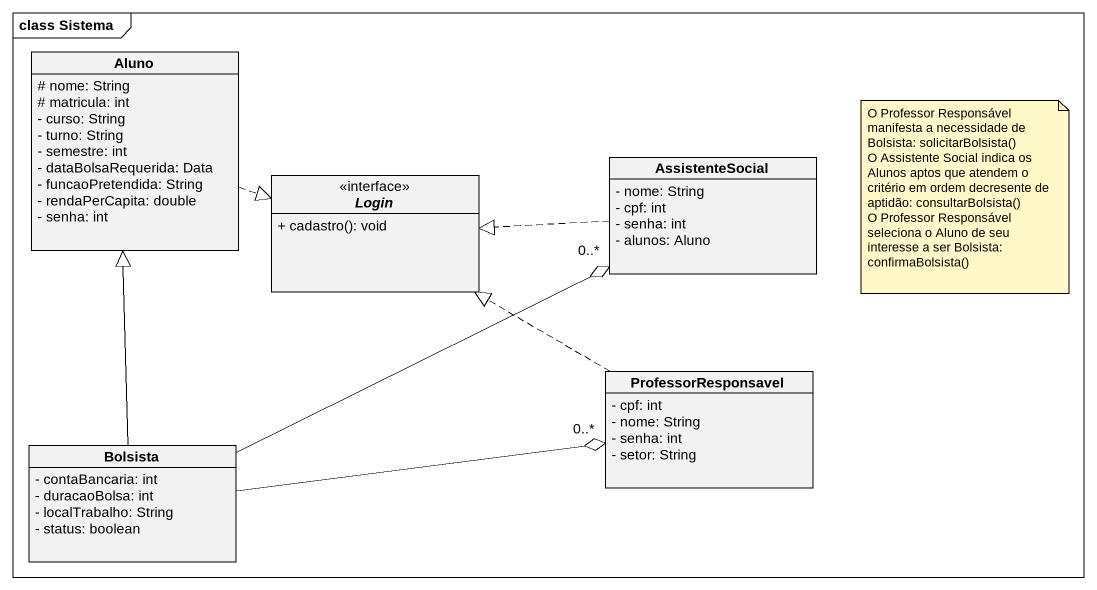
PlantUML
@startuml
mainframe class Sistema
hide circle
hide empty members
skinparam classAttributeIconSize 0
class Aluno {
  # nome: String
  # matricula: int
  - curso: String
  - turno: String
  - semestre: int
  - dataBolsaRequerida: Data
  - funcaoPretendida: String
  - rendaPerCapita: double
  - senha: int
}
interface Login <<interface>> {
  + cadastro(): void
}
class AssistenteSocial {
  - nome: String
  - cpf: int
  - senha: int
  - alunos: Aluno
}
class ProfessorResponsavel {
  - cpf: int
  - nome: String
  - senha: int
  - setor: String
}
class Bolsista {
  - contaBancaria: int
  - duracaoBolsa: int
  - localTrabalho: String
  - status: boolean
}
Aluno .right.|> Login
AssistenteSocial .left.|> Login
ProfessorResponsavel .left.|> Login
Bolsista -up-|> Aluno
Bolsista -right-o "0..*" AssistenteSocial
Bolsista -right-o "0..*" ProfessorResponsavel
note as N1
  O Professor Responsável manifesta a necessidade de Bolsista: solicitarBolsista()
  O Assistente Social indica os Alunos aptos que atendem o critério em ordem decresente de aptidão: consultarBolsista()
  O Professor Responsável seleciona o Aluno de seu interesse a ser Bolsista: confirmaBolsista()
end note
@enduml
